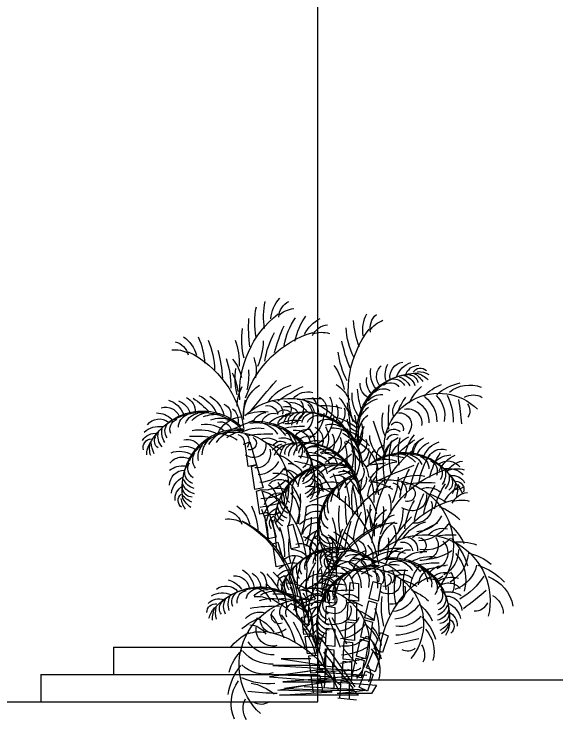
# Model space of a CAD drawing. Header units: metres. Extents: x -44 to 358, y -246 to 48.
# Drawn here: x 175.792 to 178.782, y 5.193 to 9.086 of the extents above; entities that cross this region are included whole.
import ezdxf

# ---------------------------------------------------------------- set-up
doc = ezdxf.new("R2010")
doc.units = ezdxf.units.M
doc.header["$LTSCALE"] = 0.3
doc.header["$PDMODE"] = 3
for name, color, linetype, lineweight in [('A-DETL-THIN', 7, 'Continuous', 0), ('EL1', 150, 'Continuous', 13), ('EL2', 135, 'Continuous', 9)]:
    doc.layers.add(name, color=color, linetype=linetype, lineweight=lineweight)
doc.layers.add('DIMENSIONES', color=7, linetype='Continuous')
doc.layers.add('matas', color=74, linetype='Continuous', lineweight=0, transparency=0.6)
doc.layers.add('PUERTA', color=2, linetype='Continuous', plot=False)
doc.styles.add('ESC100-2mm', font='arial.ttf', dxfattribs={"height": 0.15})
doc.dimstyles.new('DIMS100', dxfattribs={"dimtxt": 0.15, "dimasz": 0.2, "dimexe": 0.1, "dimexo": 0.1, "dimgap": 0.05, "dimtad": 2, "dimzin": 4, "dimdsep": 46, "dimtxsty": 'ESC100-2mm', "dimblk": 'DOTSMALL', "dimcen": 0.1, "dimdle": 0.1, "dimclrd": 256, "dimclre": 256, "dimclrt": 1, "dimadec": 0, "dimazin": 0, "dimtfac": 1, "dimtix": 1, "dimtmove": 2, "dimatfit": 3, "dimfxl": 1, "dimtolj": 1, "dimtzin": 0, "dimlwd": -1, "dimarcsym": 0})

# ---------------------------------------------------------------- blocks, each defined once
blk = doc.blocks.new('_DotSmall')
at = {"layer": 'PUERTA', "color": 0, "linetype": 'Continuous', "const_width": 0.5}
blk.add_lwpolyline([(-0.0625, 0, 1), (0.0625, 0, 1)], format="xyb", close=True, dxfattribs=at)
blk = doc.blocks.new('*D1065')
at = {"layer": 'DEFPOINTS', "color": 0, "transparency": 16777216}
for p in [(188.6487, 15.0119), (171.9118, 5.5939), (172.5727, 5.5939)]:
    blk.add_point(p, dxfattribs=at)
at = {"layer": 'DIMENSIONES', "transparency": 16777216}
blk.add_line((171.9118, 15.1119), (171.9118, 5.4939), dxfattribs=at)
at = {"layer": 'DIMENSIONES', "lineweight": -2, "transparency": 16777216}
for p, q in [((172.0118, 15.0119), (171.9118, 15.0119)), ((172.0118, 5.5939), (171.9118, 5.5939))]:
    blk.add_line(p, q, dxfattribs=at)
at = {"layer": 'DIMENSIONES', "transparency": 16777216, "xscale": 0.2, "yscale": 0.2, "zscale": 0.2}
for p, rotation in [((171.9118, 15.0119), 90), ((171.9118, 5.5939), 270)]:
    blk.add_blockref('_DotSmall', p, dxfattribs=dict(at, rotation=rotation))
at = {"layer": 'DIMENSIONES', "color": 5, "transparency": 16777216, "insert": (171.7852, 10.3029), "char_height": 0.15, "attachment_point": 5, "rotation": 90, "style": 'ESC100-2mm'}
blk.add_mtext('\\A1;9.42', dxfattribs=at)
blk = doc.blocks.new('*D1066')
at = {"layer": 'DEFPOINTS', "color": 0, "transparency": 16777216}
for p in [(186.7359, 12.7939), (172.2291, 5.5939), (172.5727, 5.5939)]:
    blk.add_point(p, dxfattribs=at)
at = {"layer": 'DIMENSIONES', "transparency": 16777216}
blk.add_line((172.2291, 12.8939), (172.2291, 5.4939), dxfattribs=at)
at = {"layer": 'DIMENSIONES', "lineweight": -2, "transparency": 16777216}
for p, q in [((172.3291, 12.7939), (172.2291, 12.7939)), ((172.3291, 5.5939), (172.2291, 5.5939))]:
    blk.add_line(p, q, dxfattribs=at)
at = {"layer": 'DIMENSIONES', "transparency": 16777216, "xscale": 0.2, "yscale": 0.2, "zscale": 0.2}
for p, rotation in [((172.2291, 12.7939), 90), ((172.2291, 5.5939), 270)]:
    blk.add_blockref('_DotSmall', p, dxfattribs=dict(at, rotation=rotation))
at = {"layer": 'DIMENSIONES', "color": 5, "transparency": 16777216, "insert": (172.1025, 9.1939), "char_height": 0.15, "attachment_point": 5, "rotation": 90, "style": 'ESC100-2mm'}
blk.add_mtext('\\A1;7.20', dxfattribs=at)
blk = doc.blocks.new('*D1068')
at = {"layer": 'DEFPOINTS', "color": 0, "transparency": 16777216}
for p in [(180.8897, 9.5939), (173.1018, 5.5939), (173.3152, 5.5939)]:
    blk.add_point(p, dxfattribs=at)
at = {"layer": 'DIMENSIONES', "transparency": 16777216}
blk.add_line((173.1018, 9.6939), (173.1018, 5.4939), dxfattribs=at)
at = {"layer": 'DIMENSIONES', "lineweight": -2, "transparency": 16777216}
for p, q in [((173.2018, 9.5939), (173.1018, 9.5939)), ((173.2018, 5.5939), (173.1018, 5.5939))]:
    blk.add_line(p, q, dxfattribs=at)
at = {"layer": 'DIMENSIONES', "transparency": 16777216, "xscale": 0.2, "yscale": 0.2, "zscale": 0.2}
for p, rotation in [((173.1018, 9.5939), 90), ((173.1018, 5.5939), 270)]:
    blk.add_blockref('_DotSmall', p, dxfattribs=dict(at, rotation=rotation))
at = {"layer": 'DIMENSIONES', "color": 5, "transparency": 16777216, "insert": (172.9753, 7.5939), "char_height": 0.15, "attachment_point": 5, "rotation": 90, "style": 'ESC100-2mm'}
blk.add_mtext('\\A1;4.00', dxfattribs=at)
blk = doc.blocks.new('*D1069')
at = {"layer": 'DEFPOINTS', "color": 0, "transparency": 16777216}
for p in [(181.3777, 12.0969), (172.7593, 5.5939), (173.3152, 5.5939)]:
    blk.add_point(p, dxfattribs=at)
at = {"layer": 'DIMENSIONES', "transparency": 16777216}
blk.add_line((172.7593, 12.1969), (172.7593, 5.4939), dxfattribs=at)
at = {"layer": 'DIMENSIONES', "lineweight": -2, "transparency": 16777216}
for p, q in [((172.8593, 12.0969), (172.7593, 12.0969)), ((172.8593, 5.5939), (172.7593, 5.5939))]:
    blk.add_line(p, q, dxfattribs=at)
at = {"layer": 'DIMENSIONES', "transparency": 16777216, "xscale": 0.2, "yscale": 0.2, "zscale": 0.2}
for p, rotation in [((172.7593, 12.0969), 90), ((172.7593, 5.5939), 270)]:
    blk.add_blockref('_DotSmall', p, dxfattribs=dict(at, rotation=rotation))
at = {"layer": 'DIMENSIONES', "color": 5, "transparency": 16777216, "insert": (172.6328, 8.8454), "char_height": 0.15, "attachment_point": 5, "rotation": 90, "style": 'ESC100-2mm'}
blk.add_mtext('\\A1;6.50', dxfattribs=at)
blk = doc.blocks.new('A$C65AF79D4')
at = {"layer": 'matas'}
for p, q in [((1525.8, 1611.7), (1487.7, 1478.3)), ((1554.4, 1602.1), (1525.8, 1611.7)), ((1535.4, 1468.7), (1554.4, 1602.1)), ((1487.7, 1478.3), (1449.5, 1344.9)), ((1487.7, 1478.3), (1535.4, 1468.7)), ((1516.3, 1468.7), (1487.7, 1478.3)), ((1497.2, 1335.3), (1516.3, 1468.7)), ((1459.1, 1335.3), (1420.9, 1201.9)), ((1449.5, 1344.9), (1497.2, 1335.3)), ((1487.7, 1325.8), (1459.1, 1335.3)), ((1468.6, 1192.4), (1487.7, 1325.8)), ((1411.4, 1192.4), (1373.2, 1059)), ((1440, 1182.9), (1411.4, 1192.4)), ((1420.9, 1201.9), (1468.6, 1192.4)), ((1420.9, 1049.4), (1440, 1182.9)), ((1277.9, 1135.2), (1239.7, 1001.8)), ((1306.5, 1125.7), (1277.9, 1135.2)), ((1287.4, 992.3), (1306.5, 1125.7)), ((1363.7, 1030.4), (1325.6, 897)), ((1392.3, 1020.9), (1363.7, 1030.4)), ((1373.2, 1059), (1420.9, 1049.4)), ((1239.7, 1001.8), (1287.4, 992.3)), ((1373.2, 887.5), (1392.3, 1020.9)), ((1325.6, 897), (1373.2, 887.5)), ((811.5, 802.2), (765.2, 788.4)), ((765.2, 788.4), (782, 688)), ((834.2, 702.8), (811.5, 802.2)), ((943.5, 796), (895.6, 790)), ((895.6, 790), (895.6, 688.2)), ((949.5, 694.2), (943.5, 796)), ((1081.4, 784), (1033.4, 778)), ((1033.4, 778), (1033.4, 676.2)), ((1087.3, 682.2), (1081.4, 784)), ((782, 688), (834.2, 702.8)), ((836.1, 691), (789.8, 677.2)), ((789.8, 677.2), (806.6, 576.8)), ((858.8, 591.6), (836.1, 691)), ((895.6, 688.2), (949.5, 694.2)), ((955.5, 682.2), (907.6, 676.2)), ((907.6, 676.2), (907.6, 574.5)), ((961.5, 580.4), (955.5, 682.2)), ((1033.4, 676.2), (1087.3, 682.2)), ((1081.4, 658.3), (1033.4, 652.3)), ((1087.3, 556.5), (1081.4, 658.3)), ((1033.4, 652.3), (1033.4, 550.5)), ((806.6, 576.8), (858.8, 591.6)), ((860.7, 579.7), (814.4, 566)), ((883.4, 480.3), (860.7, 579.7)), ((907.6, 574.5), (961.5, 580.4)), ((963.2, 439.6), (1049, 592)), ((1001.3, 420.5), (1068.1, 592)), ((1177.2, 598.3), (1159, 498.2)), ((1225.4, 595.6), (1177.2, 598.3)), ((1213.1, 494.4), (1225.4, 595.6)), ((814.4, 566), (831.1, 465.6)), ((967.5, 568.5), (919.6, 562.5)), ((919.6, 562.5), (919.6, 460.7)), ((973.5, 466.7), (967.5, 568.5)), ((1033.4, 550.5), (1087.3, 556.5)), ((1081.4, 532.6), (1033.4, 526.6)), ((1087.3, 430.8), (1081.4, 532.6)), ((768.2, 507.2), (724.6, 486.4)), ((806, 412.5), (768.2, 507.2)), ((1033.4, 526.6), (1033.4, 424.8)), ((1159, 498.2), (1213.1, 494.4)), ((724.6, 486.4), (756.8, 389.8)), ((831.1, 465.6), (883.4, 480.3)), ((885.3, 468.5), (839, 454.7)), ((839, 454.7), (855.7, 354.4)), ((907.9, 369.1), (885.3, 468.5)), ((915.5, 191.8), (1115.8, 477.7)), ((919.6, 460.7), (973.5, 466.7)), ((979.5, 454.7), (931.6, 448.7)), ((985.5, 352.9), (979.5, 454.7)), ((1156.9, 486.4), (1138.7, 386.3)), ((1205.1, 483.7), (1156.9, 486.4)), ((1192.8, 382.5), (1205.1, 483.7)), ((756.8, 389.8), (806, 412.5)), ((906, 325.2), (982.2, 411)), ((931.6, 448.7), (931.6, 347)), ((1033.4, 424.8), (1087.3, 430.8)), ((1087.3, 412.8), (1039.4, 406.8)), ((1093.3, 311), (1087.3, 412.8)), ((811.7, 395.5), (768.1, 374.7)), ((768.1, 374.7), (800.3, 278.1)), ((849.5, 300.8), (811.7, 395.5)), ((855.7, 354.4), (907.9, 369.1)), ((925, 182.3), (1096.7, 391.9)), ((1039.4, 406.8), (1039.4, 305.1)), ((1136.5, 374.5), (1118.3, 274.3)), ((1184.8, 371.8), (1136.5, 374.5)), ((1138.7, 386.3), (1192.8, 382.5)), ((1172.5, 270.6), (1184.8, 371.8)), ((909.9, 357.3), (863.6, 343.5)), ((863.6, 343.5), (880.3, 243.1)), ((932.5, 257.9), (909.9, 357.3)), ((931.6, 347), (985.5, 352.9)), ((985.5, 341), (937.6, 335)), ((937.6, 335), (937.6, 233.2)), ((991.5, 239.2), (985.5, 341)), ((1344.6, 353.8), (1087.1, 315.7)), ((1173, 353.8), (1344.6, 353.8)), ((800.3, 278.1), (849.5, 300.8)), ((1058.5, 296.6), (906, 287.1)), ((906, 287.1), (1144.4, 277.6)), ((1001.3, 201.4), (1134.8, 306.2)), ((1039.4, 305.1), (1093.3, 311)), ((1087.3, 287.1), (1039.4, 281.1)), ((1392.3, 315.7), (1058.5, 296.6)), ((1087.1, 315.7), (1392.3, 315.7)), ((1363.7, 258.5), (1087.1, 296.6)), ((1087.1, 296.6), (1411.4, 249)), ((1093.3, 185.3), (1087.3, 287.1)), ((1411.4, 249), (791.5, 201.4)), ((855.2, 283.8), (811.6, 262.9)), ((811.6, 262.9), (843.8, 166.4)), ((1144.4, 277.6), (848.7, 258.5)), ((848.7, 258.5), (1335.1, 220.4)), ((893.1, 189.1), (855.2, 283.8)), ((880.3, 243.1), (932.5, 257.9)), ((1039.4, 281.1), (1039.4, 179.3)), ((1058.5, 249), (1363.7, 258.5)), ((1144.4, 210.9), (1058.5, 249)), ((1122.1, 261.5), (1103.9, 161.4)), ((1118.3, 274.3), (1172.5, 270.6)), ((1170.3, 258.8), (1122.1, 261.5)), ((1158, 157.6), (1170.3, 258.8)), ((937.6, 233.2), (991.5, 239.2)), ((997.5, 227.2), (949.5, 221.2)), ((949.5, 221.2), (949.5, 119.5)), ((1003.5, 125.5), (997.5, 227.2)), ((1335.1, 220.4), (1058.5, 220.4)), ((1058.5, 220.4), (1325.6, 182.3)), ((1363.7, 172.8), (1144.4, 210.9)), ((791.5, 201.4), (820.1, 153.7)), ((843.8, 166.4), (893.1, 189.1)), ((858.3, 172.8), (1211.1, 191.8)), ((1020.4, 153.7), (858.3, 172.8)), ((925, 172.8), (896.4, 144.2)), ((1058.5, 172.8), (925, 172.8)), ((1039.4, 179.3), (1093.3, 185.3)), ((1049, 163.2), (1363.7, 172.8)), ((1325.6, 182.3), (1058.5, 172.8)), ((820.1, 153.7), (1020.4, 153.7)), ((896.4, 144.2), (1354.2, 144.2)), ((907.6, 113.5), (1015.4, 125.5)), ((1354.2, 144.2), (1049, 163.2))]:
    blk.add_line(p, q, dxfattribs=at)
for centre, radius, start, end in [((1249.9, 2329.7), 108.7, 2.8748, 62.3698), ((1200.9, 2306.3), 204.9, 5.2091, 42.0881), ((1007.4, 2334.3), 439, 351.3348, 11.9587), ((1257.3, 2230.3), 153.9, 47.8771, 84.7202), ((1079.2, 2305.5), 419, 348.035, 12.2414), ((719.8, 2269.2), 108.7, 348.52, 48.015), ((666.5, 2258.7), 204.9, 350.8543, 27.7332), ((837.4, 2096.4), 439, 13.1208, 33.7447), ((996.1, 1891.3), 590, 356.5728, 51.6083), ((702.3, 2171.1), 153.9, 33.5222, 70.3653), ((486, 2333.7), 439, 336.9799, 357.6038), ((1027.5, 2142.2), 204.9, 26.9951, 63.8741), ((914.7, 2096.3), 419, 9.821, 34.0275), ((660.7, 2280.2), 872.8, 352.2078, 3.0234), ((365.2, 1907.4), 590, 342.218, 37.2534), ((548.3, 2288.1), 419, 333.6802, 357.8866), ((1064.3, 2182.1), 108.7, 24.6609, 84.1559), ((535.6, 1917.5), 872.8, 13.9938, 24.8094), ((1107.2, 2206), 465.8, 346.3107, 7.8284), ((1108, 2092.6), 153.9, 69.6631, 106.5062), ((991.3, 1680.8), 590, 18.3589, 73.3943), ((977.7, 2014.3), 465.8, 8.0967, 29.6144), ((2226.7, 2041.5), 439, 156.0737, 176.6976), ((2031.6, 2054.3), 204.9, 125.9443, 162.8233), ((136.7, 2367.3), 872.8, 337.8529, 348.6685), ((1837.4, 2208.6), 389.2, 181.6466, 204.2836), ((1977.6, 2067.3), 389.2, 159.8606, 182.4975), ((2150.6, 2028.2), 419, 155.791, 179.9974), ((1988.5, 2087.3), 108.7, 105.6626, 165.1576), ((550.8, 2184.7), 465.8, 331.9559, 353.4735), ((2145.9, 1605.8), 590, 116.4241, 171.4596), ((2554.7, 1916.7), 872.8, 165.009, 175.8246), ((1960.7, 1991.6), 153.9, 83.3122, 120.1553), ((1713.5, 2023.9), 223.8, 160.0727, 190.6057), ((1794, 1941.8), 223.8, 138.2867, 168.8197), ((2102.5, 1936.7), 465.8, 160.204, 181.7217), ((544.5, 1971.8), 83.8, 19.9483, 88.5078), ((551.4, 1948), 129.5, 19.6547, 71.1704), ((625.5, 1986.9), 88.6, 352.1592, 80.7272), ((599.8, 1998.9), 140.9, 346.9363, 26.2642), ((705.2, 1990.6), 85.9, 315.9215, 45.9663), ((1359.7, 1834.6), 389.2, 145.5057, 168.1427), ((553.1, 1881.2), 138, 89.7249, 118.1651), ((597.8, 1869.2), 146.4, 105.6262, 135.8772), ((536.9, 1990.5), 48.4, 30.1694, 135.3023), ((646.5, 1883.5), 145.5, 120.3021, 147.7859), ((557.7, 1669.7), 339.3, 348.1446, 91.2295), ((688.2, 2009.3), 138.7, 319.1654, 11.4922), ((1881.8, 1998.6), 348.7, 175.149, 194.0882), ((1940.9, 1855.8), 348.7, 153.363, 172.3022), ((1222.3, 1981.5), 389.2, 345.5349, 8.1718), ((604.7, 1946.9), 53.4, 94.4806, 170.6852), ((652.6, 1911.3), 87.8, 102.5499, 161.8413), ((574.4, 1673.3), 330.6, 346.1854, 87.2635), ((692.3, 1886.9), 106, 107.2773, 152.0506), ((689.3, 1909.6), 66.3, 79.1062, 154.7686), ((740.7, 1965.9), 109.2, 314.5319, 9.3876), ((-2378.9, -1334.7), 4997.2, 38.7401, 41.3644), ((252.5, 1753.1), 187.6, 51.5901, 111.0854), ((246.5, 1661.6), 297.4, 48.7758, 78.4566), ((332.5, 1708.5), 248.6, 42.1907, 70.7976), ((354.1, 1726), 270.9, 24.352, 49.3909), ((710.2, 1892.1), 62.7, 49.5215, 141.3624), ((798.8, 1946.7), 88.6, 295.3285, 3.5144), ((1150.7, 1758.5), 223.8, 123.9318, 154.4648), ((884.3, 1178.5), 824.4, 54.3706, 66.1781), ((1226.4, 1717.4), 230.5, 32.6053, 74.6687), ((1368.3, 1775.6), 192.9, 356.7038, 58.2816), ((1375.8, 1820.7), 223.8, 359.2127, 29.7457), ((230.5, 1784.5), 99.3, 59.2063, 121.1572), ((429.8, 1574.6), 318.7, 348.8402, 134.6096), ((670.2, 1737.6), 322.5, 153.1864, 182.1263), ((751.7, 1842.8), 76.8, 48.6926, 118.7456), ((765, 1790.1), 95.7, 39.2968, 95.4819), ((372.8, 1960.3), 531.2, 342.0282, 355.3213), ((717.9, 1883.1), 215.6, 323.3826, 3.3335), ((1190.8, 1795.2), 106.6, 39.2112, 106.1063), ((2104.4, 1562.8), 1812, 170.6603, 175.1334), ((554.4, 1765.3), 158.4, 133.4271, 192.9223), ((621.4, 1730.7), 179.3, 127.7231, 180.8711), ((624.4, 1725.7), 137.2, 119.954, 181.9048), ((274.2, 1626.4), 425, 20.8683, 35.1075), ((607.7, 1785.7), 88.9, 340.3764, 47.2716), ((752.1, 1718.6), 145.8, 32.7526, 76.7092), ((1297, 1481.4), 382.4, 47.675, 193.4443), ((1271.7, 1638.8), 348.7, 139.0081, 157.9474), ((1186.6, 1808.8), 138.7, 152.6004, 204.9272), ((1165.2, 1795.6), 85.9, 118.1264, 208.1711), ((1147.1, 1353.8), 510, 79.703, 93.9422), ((1268.8, 1774.6), 140.9, 137.8284, 177.1563), ((1240.8, 1770.1), 88.6, 83.3655, 171.9334), ((1301.4, 1712.5), 129.5, 92.9222, 144.4379), ((1297.8, 1800.7), 82, 144.2541, 252.6427), ((1332.2, 1802.6), 46.1, 93.356, 257.8398), ((1403.1, 1782), 67.4, 98.9374, 188.9654), ((1214.3, 1767), 348.7, 355.7302, 14.6694), ((1844.5, 1725.7), 173.2, 119.5823, 166.2721), ((1915.3, 1686.4), 215.6, 115.5398, 155.4907), ((2149.6, 1421.5), 531.2, 123.552, 136.8451), ((1932, 1788), 88.6, 115.3589, 183.5448), ((1976.8, 1746.3), 109.2, 109.4857, 164.3414), ((2040.2, 1721.3), 138.7, 107.3811, 159.7079), ((316.2, 1792.3), 65.8, 143.3298, 214.0989), ((610.3, 1721.7), 81.4, 75.8728, 191.0057), ((35.9, 1738.2), 687, 355.5359, 7.3434), ((644.5, 1603), 285.9, 28.0585, 47.3288), ((786.5, 1840), 173.2, 312.6012, 359.291), ((1063.1, 1779), 88.6, 160.5782, 228.7641), ((1094.5, 1497.7), 325.1, 83.1868, 108.2256), ((1124.3, 1781.5), 109.2, 154.705, 209.5607), ((1258, 1758.1), 97.7, 134.7075, 249.8404), ((1314.6, 1733.4), 83.8, 75.5848, 144.1444), ((1422, 1764), 57.9, 77.3653, 172.5769), ((1684.3, 1734.1), 90.1, 129.7822, 193.326), ((1704.2, 1767.8), 68.4, 113.7259, 203.7349), ((2015.7, 1727.2), 85.9, 72.907, 162.9518), ((657.8, 1711.7), 68.3, 85.4194, 193.8079), ((567.6, 1726.6), 192.1, 333.7706, 15.8339), ((739.5, 1644.1), 159.8, 9.0852, 50.0839), ((1204, 1454.5), 330.6, 76.8291, 177.9073), ((1220.6, 1436.7), 348.3, 73.5747, 175.0661), ((1123.5, 1695.6), 215.6, 160.7592, 200.7101), ((1476.5, 1675.3), 531.2, 168.7713, 182.0644), ((1262.7, 1775), 164.7, 178.7887, 240.7396), ((1133.4, 1702.2), 62.7, 22.7302, 114.5711), ((1158.3, 1713.3), 66.3, 9.324, 84.9864), ((1149.2, 1692.3), 106, 12.0421, 56.8154), ((1194.1, 1704.8), 87.8, 2.2514, 61.5427), ((1249.9, 1726), 53.4, 353.4074, 69.612), ((1297.4, 1594.6), 173.2, 48.2361, 94.9259), ((1327, 1749.3), 48.4, 28.7904, 133.9232), ((1192.3, 1676.5), 145.5, 16.3067, 43.7906), ((1235.2, 1649.3), 146.4, 28.2155, 58.4665), ((1389.2, 1708.7), 68.4, 10.7733, 100.7824), ((1452.2, 1494.3), 292.9, 71.1455, 96.184), ((1424.7, 1692.2), 90.1, 21.1823, 84.7261), ((1800.9, 1459.5), 330.6, 31.6098, 132.6879), ((1805.8, 1443.1), 339.3, 27.6438, 130.7287), ((1705.5, 1486.9), 285.9, 71.5445, 90.8148), ((1754.8, 1637), 145.8, 42.1641, 86.1207), ((1811.1, 1682.8), 95.7, 23.3914, 79.5765), ((1863.7, 1696.5), 76.8, 0.1277, 70.1807), ((2073.7, 1638.9), 140.9, 92.6091, 131.937), ((674, 1688), 38.4, 34.5212, 199.0051), ((-3163.5, 2981.3), 4164.3, 339.9054, 342.5296), ((1045.7, 1673), 173.2, 164.8016, 211.4914), ((891.1, 1737.4), 68.4, 275.1384, 5.1474), ((1099, 1464.7), 298.3, 101.0254, 129.6323), ((1255.7, 1775), 215.1, 186.5578, 239.7058), ((1079.9, 1666.1), 76.8, 45.3471, 115.4), ((1489.4, 1383.5), 339.3, 83.7795, 186.8644), ((1484.2, 1399.9), 330.6, 81.8203, 182.8985), ((1261.3, 1522), 215.6, 59.0175, 98.9684), ((1319.5, 1869.9), 154.5, 252.6427, 271.1094), ((1497, 1567), 159.8, 104.7201, 145.7188), ((-81.1, -2113.8), 4164.3, 65.1381, 67.7623), ((1563.7, 1596.2), 160.8, 23.1018, 84.6795), ((1662.9, 1649.4), 90.1, 92.1218, 155.6656), ((1698, 1660.1), 68.4, 76.0655, 166.0746), ((1695.6, 1589.9), 159.8, 68.7894, 109.7881), ((1927, 1684.1), 62.7, 337.5109, 69.3518), ((2050.9, 1655.6), 88.6, 38.1462, 126.7141), ((716.5, 1726.1), 128.8, 193.8079, 212.2747), ((689.9, 1628.6), 56.2, 40.1027, 130.1306), ((1093.8, 1347.2), 356.9, 107.6105, 137.2914), ((615.3, 1585.3), 274.2, 4.7294, 25.4537), ((871.2, 1703.8), 90.1, 285.5473, 349.0911), ((1045.5, 1546.9), 145.8, 87.3834, 131.34), ((1178.6, 1727.8), 190.1, 192.2619, 251.757), ((1052.7, 1619.1), 95.7, 68.6107, 124.7958), ((1209.1, 1632.2), 138.7, 150.4675, 202.7943), ((1187.2, 1619.7), 85.9, 115.9935, 206.0382), ((1289.9, 1594.9), 140.9, 135.6956, 175.0235), ((1261.9, 1591.5), 88.6, 81.2326, 169.8005), ((1190.1, 1596.3), 88.6, 30.9634, 99.1493), ((1218.3, 1171.1), 531.2, 77.6632, 90.9562), ((1421.6, 1572.2), 145.8, 128.3876, 172.3442), ((1547.2, 1476.5), 285.9, 123.6935, 142.9638), ((1479.4, 1500.1), 192.1, 59.0032, 101.0666), ((1586.2, 1356.9), 330.6, 353.9494, 95.0276), ((1580.1, 1340.9), 339.3, 349.9834, 93.0684), ((1505.5, 1410.7), 274.2, 55.7592, 76.4836), ((1783.4, 1541), 173.2, 81.922, 128.6118), ((1815.5, 1466.6), 215.6, 77.8795, 117.8304), ((1952.4, 1674.2), 66.3, 324.1047, 39.7671), ((1931, 1665.8), 106, 326.8228, 11.596), ((2052.6, 1572), 129.5, 47.7029, 99.2186), ((418.9, 1515.4), 204.9, 5.2091, 42.0881), ((513.2, 1444.8), 215.6, 25.331, 65.2819), ((685.2, 1607.3), 48.3, 18.5305, 113.7422), ((583.5, 1485.2), 173.2, 14.5496, 61.2394), ((670.3, 1650.6), 160.8, 297.8691, 359.4469), ((1117.3, 1406.2), 285.9, 116.7638, 136.0341), ((1084.6, 1606.9), 88.6, 158.4453, 226.6312), ((1145.8, 1607.1), 109.2, 152.5721, 207.4279), ((1176.7, 1536.6), 109.2, 50.1668, 105.0225), ((1320.3, 1531.6), 129.5, 90.7893, 142.305), ((1349.2, 1578.1), 95.7, 134.9317, 191.1169), ((1619.4, 1350.1), 318.7, 74.0729, 219.8422), ((1423.6, 971.2), 687, 80.7686, 92.576), ((1587.2, 1613.8), 56.2, 125.3353, 215.3633), ((1608, 1607.4), 48.3, 103.7632, 198.9748), ((1730.5, 1417.3), 244.1, 97.5434, 122.582), ((1582.6, 1524.4), 159.8, 31.129, 72.1277), ((1527.5, 1436.9), 285.9, 33.8841, 53.1544), ((1839.1, 1113.8), 531.2, 85.8916, 99.1847), ((1971.6, 1642.8), 87.8, 317.0321, 16.3234), ((2025.9, 1618.1), 53.4, 308.1881, 24.3927), ((2076.7, 1577.4), 83.8, 30.3655, 98.925), ((387.9, 1478), 138.7, 21.1139, 73.4406), ((450.8, 1503.9), 109.2, 16.4803, 71.336), ((467.9, 1538.8), 108.7, 2.8748, 62.3698), ((495.1, 1546.2), 88.6, 357.2769, 65.4628), ((282.7, 1176.7), 531.2, 43.9766, 57.2697), ((225.4, 1543.4), 439, 351.3348, 11.9587), ((505.9, 1469.5), 244.1, 12.3107, 37.3493), ((297.2, 1514.6), 419, 348.035, 12.2414), ((1003.6, 1410.3), 225.1, 110.4249, 169.9201), ((917, 1603), 68.4, 158.9452, 248.9543), ((1213.3, 1277.5), 330.6, 74.6962, 175.7744), ((1228.1, 1268.9), 339.3, 70.7302, 173.8152), ((1037.3, 1471.7), 159.8, 114.0087, 155.0074), ((1141.8, 1521.4), 215.6, 158.6263, 198.5772), ((1278.9, 1829.5), 387, 212.0211, 240.9611), ((1493.8, 1488), 531.2, 166.6384, 179.9315), ((1138.7, 1480.1), 138.7, 54.8004, 107.1271), ((1177.2, 1537.8), 66.3, 7.1912, 82.8535), ((1298.1, 1559.6), 76.8, 144.3276, 214.3805), ((1167.4, 1517.1), 106, 9.9092, 54.6825), ((1212.7, 1527.9), 87.8, 0.1185, 59.4098), ((1334.2, 1552), 83.8, 73.4519, 142.0115), ((1269.3, 1547), 53.4, 351.2746, 67.4792), ((1347.2, 1567.5), 48.4, 26.6575, 131.7904), ((1209.8, 1499.7), 145.5, 14.1738, 41.6577), ((1298, 1468.5), 138, 43.7946, 72.2348), ((1554.9, 1199.4), 425, 106.1009, 120.3401), ((1423.9, 1545), 88.9, 65.6091, 132.5042), ((1501.8, 1588.8), 68.3, 170.652, 279.0406), ((1526.7, 1602.9), 38.4, 119.7539, 284.2378), ((1658.2, 1525.5), 145.8, 4.5037, 48.4603), ((1890.7, 1536.9), 88.6, 77.6985, 145.8844), ((1953, 1612.3), 145.5, 331.0874, 358.5713), ((2096.8, 1579.8), 48.4, 343.571, 88.7039), ((1961.2, 1574.5), 146.4, 342.9962, 13.2472), ((1986.3, 1535.3), 138, 0.7082, 29.1484), ((412.3, 1484.2), 85.9, 17.87, 107.9147), ((214.1, 1100.4), 590, 356.5728, 51.6083), ((723.2, 1529.2), 68.4, 337.0868, 67.0959), ((743.5, 1495.8), 90.1, 347.4958, 51.0395), ((926.9, 1565.2), 90.1, 175.0015, 238.5453), ((-1714.8, 3469.4), 3264.5, 322.6928, 324.2547), ((1097.2, 1493.5), 76.8, 43.2142, 113.2671), ((1155.5, 1498.8), 85.9, 51.5565, 141.6012), ((1151.9, 1527.6), 62.7, 20.5973, 112.4383), ((1251.7, 1470.9), 146.4, 26.0826, 56.3336), ((1487.8, 1542.2), 81.4, 161.1055, 276.2383), ((1730.7, 1527.4), 95.7, 345.731, 41.9161), ((1900.7, 1476.5), 109.2, 71.8253, 126.6811), ((1935.6, 1418), 138.7, 69.7207, 122.0475), ((632.2, 1195.2), 348.3, 50.9749, 152.4663), ((245.5, 1351.3), 204.9, 26.9951, 63.8741), ((630.9, 1219.6), 330.6, 48.1338, 149.212), ((355.5, 1395.1), 140.9, 48.8847, 88.2126), ((55.4, 1305.5), 439, 13.1208, 33.7447), ((132.7, 1305.4), 419, 9.821, 34.0275), ((564.7, 1455.7), 76.8, 110.6411, 180.694), ((617.4, 1442.7), 95.7, 101.2452, 157.4304), ((674.4, 1397.7), 145.8, 94.7011, 138.6576), ((725.8, 1248.3), 285.9, 90.0069, 109.2773), ((-121.3, 1489.3), 872.8, 352.2078, 3.0234), ((1063.2, 1501.7), 173.2, 162.6688, 209.3586), ((2349, 3193.5), 2174.4, 229.4951, 233.9681), ((1058.4, 1375.6), 145.8, 85.2505, 129.2071), ((1056.8, 1454.9), 90.1, 104.5595, 168.1032), ((1089.1, 1476.9), 68.4, 88.5031, 178.5122), ((1075.4, 1454.8), 95.7, 66.4778, 122.6629), ((1198.1, 1379.1), 173.2, 94.3596, 141.0494), ((1157.7, 1393.2), 140.9, 82.5712, 121.8991), ((1245.4, 1313.3), 215.6, 90.3171, 130.268), ((1253.1, 1513.5), 62.7, 145.1564, 236.9974), ((1462.3, 1287.3), 270.9, 109.5847, 134.6235), ((1492.3, 1648.5), 128.8, 279.0406, 297.5073), ((1780.8, 1506.2), 76.8, 322.4674, 32.5203), ((1919.8, 1437.7), 85.9, 35.2467, 125.2914), ((282.3, 1391.2), 108.7, 24.6609, 84.1559), ((378.1, 1412.1), 88.6, 54.1077, 142.6756), ((476.3, 1432.1), 66.3, 141.0546, 216.717), ((501.6, 1442.3), 62.7, 111.4699, 203.3109), ((-246.4, 1126.6), 872.8, 13.9938, 24.8094), ((-1261.3, -3172.1), 4997.2, 65.8433, 68.4675), ((657.4, 1303.8), 192.9, 23.807, 85.3848), ((734.2, 1351.5), 159.8, 71.0336, 112.0323), ((1206.5, 4719.2), 3264.5, 261.7864, 263.3482), ((325.2, 1415.1), 465.8, 346.3107, 7.8284), ((957.7, 1407.1), 119.1, 118.0411, 179.9919), ((1124.9, 1232.3), 285.9, 114.6309, 133.9012), ((1045.2, 1156.8), 330.6, 6.387, 107.4652), ((1042.7, 1139.8), 339.3, 2.4211, 105.506), ((1005.6, 1319.6), 159.8, 43.5667, 84.5654), ((1167.1, 1419.9), 88.6, 87.7942, 176.3621), ((970.6, 1222.2), 285.9, 46.3217, 65.5921), ((1344.5, 973.9), 531.2, 98.3293, 111.6224), ((1237.7, 1491), 66.3, 174.7411, 250.4035), ((1303.8, 1398.1), 88.6, 90.1362, 158.3221), ((1485, 1556.6), 137.2, 205.1866, 267.1375), ((1823.2, 1457.7), 62.7, 299.8505, 31.6915), ((1911.9, 1332.3), 140.9, 54.9488, 94.2767), ((326, 1301.7), 153.9, 69.6631, 106.5062), ((377.5, 1328.4), 129.5, 81.6031, 133.1188), ((209.3, 889.9), 590, 18.3589, 73.3943), ((497.8, 1424), 106, 169.2257, 213.999), ((195.7, 1223.4), 465.8, 8.0967, 29.6144), ((932, 1436.5), 68.4, 156.8123, 246.8214), ((1047.3, 1300.8), 159.8, 111.8758, 152.8745), ((980.4, 1351.1), 90.1, 68.822, 132.3658), ((1002.9, 1500), 78.9, 202.1645, 272.9337), ((954.8, 1192), 274.2, 68.1969, 88.9212), ((1213, 1349.9), 129.5, 115.2896, 166.8053), ((1079.2, 1337), 145.8, 16.9414, 60.8979), ((1260, 1496.2), 106, 202.9122, 247.6855), ((1149.6, 1354.4), 95.7, 358.1686, 54.3538), ((1326.6, 1341.3), 109.2, 84.263, 139.1187), ((1477.9, 1264.3), 248.6, 127.4233, 156.0302), ((1479.8, 1554), 179.3, 212.9558, 266.1037), ((1837.3, 1434.3), 66.3, 286.4444, 2.1067), ((1903.9, 1359.4), 88.6, 0.4858, 89.0537), ((353.3, 1333.5), 83.8, 81.8967, 150.4562), ((727.9, 1009.4), 382.4, 74.7781, 220.5475), ((403.6, 1374.9), 53.4, 156.429, 232.6336), ((457.6, 1400.4), 87.8, 164.4983, 223.7897), ((557.6, 1187.3), 230.5, 59.7085, 101.7719), ((1055.4, 1417.6), 389.2, 181.6466, 204.2836), ((687.3, 1300.5), 108.7, 2.8748, 62.3698), ((638.3, 1277.2), 204.9, 5.2091, 42.0881), ((1195.6, 1276.4), 389.2, 159.8606, 182.4975), ((940.5, 1398.4), 90.1, 172.8686, 236.4124), ((444.7, 1305.1), 439, 351.3348, 11.9587), ((1147.2, 1206.5), 274.2, 136.506, 157.2304), ((796.9, 1115.9), 330.6, 330.6496, 71.7278), ((785, 1103.6), 339.3, 326.6836, 69.7686), ((744.1, 1197.2), 274.2, 32.4594, 53.1838), ((1368.6, 1237.3), 419, 155.791, 179.9974), ((1019.5, 1350.1), 68.4, 52.7657, 142.7748), ((859.8, 1271.2), 159.8, 7.8292, 48.8279), ((1444.7, 1250.6), 439, 156.0737, 176.6976), ((1249.6, 1263.3), 204.9, 125.9443, 162.8233), ((1206.5, 1296.4), 108.7, 105.6626, 165.1576), ((1190.1, 1340.7), 83.8, 115.5832, 184.1427), ((1239.7, 1454.2), 87.8, 198.1848, 257.4762), ((1208.9, 1403.1), 53.4, 190.1155, 266.3201), ((1203.1, 1344.5), 76.8, 334.905, 44.9579), ((1373.3, 1291.7), 138.7, 82.1584, 134.4851), ((1353.6, 1307.5), 85.9, 47.6843, 137.729), ((1439.8, 1490.2), 158.4, 218.6598, 278.1549), ((1815.3, 1440.7), 106, 289.1624, 333.9357), ((1854.2, 1292.1), 129.5, 10.0425, 61.5582), ((344.9, 1451.4), 117.8, 238.9176, 269.6935), ((333.3, 1335.7), 48.4, 92.1178, 197.2507), ((201, 1390.2), 117.8, 316.3475, 347.1235), ((216.9, 1170.3), 204.9, 26.9951, 63.8741), ((469, 1332.3), 146.4, 167.5746, 197.8256), ((479.2, 1382.1), 145.5, 182.2505, 209.7343), ((26.8, 1124.4), 439, 13.1208, 33.7447), ((498.6, 551.8), 824.4, 81.4738, 93.2813), ((104.1, 1124.3), 419, 9.821, 34.0275), ((612.9, 1311.4), 46.1, 120.4591, 284.943), ((685.4, 1325.4), 67.4, 126.0406, 216.0685), ((710.5, 1318), 57.9, 104.4684, 199.6801), ((860.2, 1091.6), 292.9, 98.2486, 123.2872), ((694.6, 1201.2), 153.9, 47.8771, 84.7202), ((1772.7, 1125.8), 872.8, 165.009, 175.8246), ((516.5, 1276.3), 419, 348.035, 12.2414), ((1050.8, 1207), 173.2, 58.6222, 105.312), ((774.6, 1212.6), 285.9, 10.5843, 29.8546), ((1178.7, 1200.7), 153.9, 83.3122, 120.1553), ((1172.2, 1331.4), 48.4, 125.8043, 230.9372), ((1287, 1403.9), 146.4, 201.2611, 231.5121), ((1272.2, 1439.6), 145.5, 215.937, 243.4208), ((1517.5, 1174.7), 297.4, 134.0084, 163.6893), ((1531.2, 1257.7), 204.9, 145.0462, 181.9252), ((1479.7, 1274.8), 108.7, 124.7645, 184.2595), ((1833.3, 1397.7), 87.8, 279.3717, 338.663), ((1876.6, 1281.7), 83.8, 352.7051, 61.2647), ((253.7, 1210.2), 108.7, 24.6609, 84.1559), ((652.7, 827.6), 510, 106.8062, 121.0454), ((490.4, 1240.4), 106.6, 66.3143, 133.2095), ((-275, 945.5), 872.8, 13.9938, 24.8094), ((931.5, 1233), 223.8, 160.0727, 190.6057), ((1363.9, 814.9), 590, 116.4241, 171.4596), ((433.5, 862.1), 590, 356.5728, 51.6083), ((1050.9, 1126), 215.6, 54.5797, 94.5306), ((1288.4, 1357.3), 138, 185.3599, 213.8001), ((1652.2, 1272), 419, 174.8929, 199.0993), ((1426.8, 1188.4), 187.6, 136.8228, 196.318), ((1719.8, 1309.5), 439, 175.1757, 195.7995), ((1255, 1306.2), 62.7, 312.2881, 44.1291), ((1476.9, 1603.3), 322.5, 238.419, 267.359), ((1368.5, 1202.9), 140.9, 67.3864, 106.7143), ((1354.9, 1227.7), 88.6, 12.9234, 101.4913), ((1484.7, 1175.3), 153.9, 102.4142, 139.2573), ((1861.2, 1345), 53.4, 270.5278, 346.7324), ((297.4, 1120.6), 153.9, 69.6631, 106.5062), ((180.7, 708.9), 590, 18.3589, 73.3943), ((567.1, 1238), 97.7, 161.8107, 276.9436), ((583.2, 1294.1), 82, 171.3573, 279.7458), ((167.1, 1042.3), 465.8, 8.0967, 29.6144), ((1012, 1150.9), 223.8, 138.2867, 168.8197), ((1320.5, 1145.8), 465.8, 160.204, 181.7217), ((98.1, 1251), 872.8, 352.2078, 3.0234), ((929.7, 1242.3), 145.8, 341.2039, 25.1605), ((933, 792.6), 531.2, 62.5918, 75.8849), ((1786, 871.3), 590, 135.526, 190.5615), ((1273.8, 1286.5), 66.3, 298.882, 14.5444), ((1320.9, 1151.3), 129.5, 22.4802, 73.9959), ((1805, 1396), 145.5, 293.427, 320.9109), ((1783.4, 1350), 146.4, 305.3358, 335.5868), ((1788.4, 1304), 138, 323.0478, 351.488), ((1894, 1271.4), 48.4, 305.9107, 51.0436), ((540.3, 931.7), 325.1, 110.2899, 135.3288), ((570.9, 1365.5), 154.5, 279.7458, 298.2126), ((1099.8, 1207.7), 348.7, 175.149, 194.0882), ((440.3, 1190.6), 389.2, 345.5349, 8.1718), ((544.5, 1176.8), 465.8, 346.3107, 7.8284), ((997.1, 1215.4), 95.7, 322.4312, 18.6164), ((1147.8, 1160.8), 88.6, 54.3987, 122.5846), ((2070.5, 1298.8), 872.8, 184.111, 194.9265), ((1250.9, 1288), 106, 301.6, 346.3733), ((1277.7, 1249.9), 87.8, 291.8093, 351.1007), ((1770.4, 3017.9), 1812, 255.893, 260.366), ((1916.2, 1059), 439, 155.6413, 176.2652), ((1721.2, 1073.2), 204.9, 125.5119, 162.3908), ((1026.8, 1236.6), 389.2, 181.6466, 204.2836), ((664.5, 1081.8), 108.7, 18.0714, 77.5664), ((623.3, 1046.4), 204.9, 20.4057, 57.2847), ((1158.9, 1064.9), 348.7, 153.363, 172.3022), ((429.2, 1022.7), 439, 6.5314, 27.1552), ((506, 1013.7), 419, 3.2316, 27.438), ((1034.7, 1176.1), 76.8, 299.1676, 9.2205), ((1133.1, 1101.4), 109.2, 48.5255, 103.3813), ((1393.7, 1169), 99.3, 144.439, 206.3898), ((1316.4, 1204.4), 53.4, 282.9654, 359.17), ((1393, 1255), 65.8, 228.5624, 299.3316), ((1345, 1145.9), 83.8, 5.1428, 73.7023), ((1839.9, 1046.3), 419, 155.3585, 179.5649), ((1678.4, 1106.6), 108.7, 105.2301, 164.7251), ((563.6, 1255.2), 164.7, 205.8919, 267.8427), ((444.4, 926.4), 230.5, 32.6053, 74.6687), ((-3160.9, -2125.6), 4997.2, 38.7401, 41.3644), ((586.3, 984.7), 192.9, 356.7038, 58.2816), ((108.9, 879.6), 872.8, 7.4044, 18.2199), ((1414.9, 1038.2), 389.2, 159.8606, 182.4975), ((1142, 1033.8), 138.7, 46.4209, 98.7477), ((1636.7, 1169.8), 465.8, 179.3059, 200.8236), ((1832.1, 623.9), 590, 115.9917, 171.0271), ((1862.2, 618.5), 607.1, 119.1416, 172.4829), ((1250.4, 1242.1), 145.5, 305.8647, 333.3485), ((1239.2, 1192.6), 146.4, 317.7734, 348.0244), ((2243.2, 931.7), 872.8, 164.5766, 175.3922), ((1254, 1148.7), 138, 335.4855, 3.9256), ((1364.2, 1139.6), 48.4, 318.3483, 63.4812), ((1649.8, 1011.1), 153.9, 82.8798, 119.7229), ((559.3, 904.3), 298.3, 128.1286, 156.7355), ((557.4, 1252), 215.1, 213.661, 266.809), ((408.8, 1004.3), 106.6, 39.2112, 106.1063), ((102.3, 387.6), 824.4, 54.3706, 66.1781), ((697.7, 987.9), 153.9, 63.0736, 99.9167), ((902.9, 1051.9), 223.8, 160.0727, 190.6057), ((523.9, 593), 585.5, 10.7882, 65.9581), ((534.5, 592.2), 590, 11.7694, 66.8049), ((593.8, 1029.7), 223.8, 359.2127, 29.7457), ((559.2, 925), 465.8, 1.5073, 23.025), ((1054.5, 1114.7), 62.7, 276.5507, 8.3917), ((1135.3, 1058.1), 85.9, 11.9469, 101.9916), ((1791.2, 955.1), 465.8, 159.7716, 181.2893), ((515, 690.5), 382.4, 47.675, 193.4443), ((365.1, 562.9), 510, 79.703, 93.9422), ((432.3, 976.1), 348.7, 355.7302, 14.6694), ((1062.5, 934.8), 173.2, 119.5823, 166.2721), ((1133.3, 895.5), 215.6, 115.5398, 155.4907), ((1367.6, 630.6), 531.2, 123.552, 136.8451), ((1058.2, 1087.7), 66.3, 263.1446, 338.807), ((1150, 997.1), 88.6, 115.3589, 183.5448), ((1089.7, 992.6), 88.6, 337.186, 65.7539), ((1086.3, 964.5), 140.9, 31.649, 70.9769), ((790.3, 924.1), 389.2, 4.6368, 27.2737), ((312.5, 706.8), 325.1, 83.1868, 108.2256), ((608.2, 797.4), 356.9, 134.7137, 164.3945), ((510.3, 1174.8), 190.1, 219.365, 278.8602), ((476, 967.2), 97.7, 134.7075, 249.8404), ((515.8, 1009.8), 82, 144.2541, 252.6427), ((550.2, 1011.6), 46.1, 93.356, 257.8398), ((621.1, 991.1), 67.4, 98.9374, 188.9654), ((640, 973.1), 57.9, 77.3653, 172.5769), ((1071.2, 1026.6), 348.7, 175.149, 194.0882), ((922.2, 976.8), 68.4, 113.7259, 203.7349), ((1231.4, 912.6), 223.8, 138.2867, 168.8197), ((1435.5, 1019.4), 389.2, 175.0572, 197.6941), ((1194.8, 955.4), 109.2, 109.4857, 164.3414), ((1017.5, 950.4), 129.5, 346.7427, 38.2584), ((1258.2, 930.4), 138.7, 107.3811, 159.7079), ((911.3, 1006.6), 389.2, 345.1024, 7.7394), ((480.7, 984.1), 164.7, 178.7887, 240.7396), ((607.2, 917.8), 68.4, 10.7733, 100.7824), ((670.2, 703.3), 292.9, 71.1455, 96.184), ((642.7, 901.3), 90.1, 21.1823, 84.7261), ((685.2, 699.1), 297.4, 48.7758, 78.4566), ((1018.9, 668.5), 330.6, 31.6098, 132.6879), ((1023.8, 652.1), 339.3, 27.6438, 130.7287), ((902.3, 943.2), 90.1, 129.7822, 193.326), ((923.5, 696), 285.9, 71.5445, 90.8148), ((972.8, 846), 145.8, 42.1641, 86.1207), ((1040.1, 1055.7), 87.8, 256.0719, 315.3632), ((1378.3, 826.7), 348.7, 153.363, 172.3022), ((1040.5, 1102.3), 106, 265.8626, 310.6359), ((1029.1, 891.8), 95.7, 23.3914, 79.5765), ((1033.9, 932), 83.8, 329.4053, 37.9649), ((988, 822.3), 223.8, 18.3147, 48.8476), ((1233.7, 936.3), 85.9, 72.907, 162.9518), ((1291.7, 848), 140.9, 92.6091, 131.937), ((317, 673.7), 298.3, 101.0254, 129.6323), ((473.7, 984.1), 215.1, 186.5578, 239.7058), ((499.1, 812.5), 225.1, 137.528, 197.0233), ((553.2, 1311.1), 387, 239.1243, 268.0642), ((479.3, 731.1), 215.6, 59.0175, 98.9684), ((515.4, 803.6), 173.2, 48.2361, 94.9259), ((691.2, 790.7), 187.6, 51.5901, 111.0854), ((-863.1, -2904.7), 4164.3, 65.1381, 67.7623), ((781.7, 805.2), 160.8, 23.1018, 84.6795), ((880.9, 858.5), 90.1, 92.1218, 155.6656), ((771.2, 746.1), 248.6, 42.1907, 70.7976), ((913.6, 799), 159.8, 68.7894, 109.7881), ((792.8, 763.5), 270.9, 24.352, 49.3909), ((1044.8, 996.2), 53.4, 247.228, 323.4326), ((1291.3, 850.1), 223.8, 153.4833, 184.0162), ((1081.7, 905.6), 76.8, 0.1277, 70.1807), ((1145, 893.1), 62.7, 337.5109, 69.3518), ((1268.9, 864.7), 88.6, 38.1462, 126.7141), ((1063.6, 844.6), 223.8, 358.7803, 29.3133), ((707.4, 592.6), 339.3, 83.7795, 186.8644), ((702.2, 608.9), 330.6, 81.8203, 182.8985), ((436.3, 380.1), 531.2, 77.6632, 90.9562), ((537.5, 1079), 154.5, 252.6427, 271.1094), ((765.2, 685.6), 285.9, 123.6935, 142.9638), ((715, 776), 159.8, 104.7201, 145.7188), ((669.2, 822), 99.3, 59.2063, 121.1572), ((868.5, 612.2), 318.7, 348.8402, 134.6096), ((697.4, 709.2), 192.1, 59.0032, 101.0666), ((1108.9, 775.2), 322.5, 153.1864, 182.1263), ((993.1, 802.8), 158.4, 133.4271, 192.9223), ((916, 869.1), 68.4, 76.0655, 166.0746), ((1060, 768.2), 179.3, 127.7231, 180.8711), ((1001.4, 750.1), 173.2, 81.922, 128.6118), ((975.3, 1031.6), 146.4, 282.036, 312.287), ((1013.3, 1065.3), 145.5, 270.1273, 297.6111), ((961.7, 987.4), 138, 299.748, 328.1882), ((1045.8, 915.6), 48.4, 282.6109, 27.7438), ((712.9, 663.9), 425, 20.8683, 35.1075), ((852.9, 718.8), 348.7, 14.8321, 33.7713), ((1170.4, 883.3), 66.3, 324.1047, 39.7671), ((1270.6, 781), 129.5, 47.7029, 99.2186), ((311.8, 556.3), 356.9, 107.6105, 137.2914), ((396.6, 936.9), 190.1, 192.2619, 251.757), ((884.4, 3012.9), 2174.4, 256.5982, 261.0713), ((408.1, 805.4), 88.6, 30.9634, 99.1493), ((439.3, 776.4), 108.7, 2.8748, 62.3698), ((639.6, 781.3), 145.8, 128.3876, 172.3442), ((837.4, 559.2), 318.7, 74.0729, 219.8422), ((390.3, 753), 204.9, 5.2091, 42.0881), ((641.6, 180.3), 687, 80.7686, 92.576), ((196.8, 781), 439, 351.3348, 11.9587), ((754.9, 829.9), 65.8, 143.3298, 214.0989), ((2543, 600.3), 1812, 170.6603, 175.1334), ((805.2, 822.9), 56.2, 125.3353, 215.3633), ((804.2, 566), 330.6, 353.9494, 95.0276), ((826, 816.5), 48.3, 103.7632, 198.9748), ((798.1, 550), 339.3, 349.9834, 93.0684), ((723.5, 619.8), 274.2, 55.7592, 76.4836), ((948.5, 626.3), 244.1, 97.5434, 122.582), ((800.6, 733.5), 159.8, 31.129, 72.1277), ((745.5, 645.9), 285.9, 33.8841, 53.1544), ((1063.1, 763.2), 137.2, 119.954, 181.9048), ((1033.5, 675.7), 215.6, 77.8795, 117.8304), ((1046.4, 823.2), 88.9, 340.3764, 47.2716), ((1455.5, 805.7), 348.7, 168.5596, 187.4988), ((474.5, 775.8), 687, 355.5359, 7.3434), ((1149, 874.9), 106, 326.8228, 11.596), ((901.7, 792.2), 348.7, 355.2977, 14.237), ((1189.6, 851.9), 87.8, 317.0321, 16.3234), ((1294.7, 786.4), 83.8, 30.3655, 98.925), ((1519.1, 789.7), 88.6, 128.483, 196.6689), ((1639.6, 749.4), 138.7, 120.5052, 172.832), ((221.6, 619.4), 225.1, 110.4249, 169.9201), ((496.9, 1038.6), 387, 212.0211, 240.9611), ((356.7, 689.2), 138.7, 54.8004, 107.1271), ((459.8, 788.7), 119.1, 145.1442, 207.0951), ((394.7, 745.7), 109.2, 50.1668, 105.0225), ((457.6, 892), 78.9, 229.2677, 300.0368), ((446.7, 677.1), 153.9, 47.8771, 84.7202), ((567.2, 787.2), 95.7, 134.9317, 191.1169), ((641.9, 754.1), 88.9, 65.6091, 132.5042), ((268.5, 752.2), 419, 348.035, 12.2414), ((744.7, 812), 38.4, 119.7539, 284.2378), ((1049, 759.3), 81.4, 75.8728, 191.0057), ((1057.1, 322.9), 531.2, 85.8916, 99.1847), ((876.2, 734.6), 145.8, 4.5037, 48.4603), ((-548.4, -3019.1), 4164.3, 65.1381, 67.7623), ((1108.7, 746), 88.6, 77.6985, 145.8844), ((1096.4, 690.9), 160.8, 23.1018, 84.6795), ((1448, 709.2), 173.2, 132.7065, 179.3963), ((1243.9, 827.1), 53.4, 308.1881, 24.3927), ((1526, 687), 215.6, 128.664, 168.6149), ((1314.8, 788.9), 48.4, 343.571, 88.7039), ((1814.3, 482.3), 531.2, 136.6761, 149.9692), ((1572.2, 759.4), 109.2, 122.6098, 177.4656), ((1614.4, 749.6), 85.9, 86.0312, 176.0759), ((373.5, 707.9), 85.9, 51.5565, 141.6012), ((516.1, 768.7), 76.8, 144.3276, 214.3805), ((185.5, 338), 590, 356.5728, 51.6083), ((772.9, 408.5), 425, 106.1009, 120.3401), ((705.8, 751.3), 81.4, 161.1055, 276.2383), ((719.8, 797.9), 68.3, 170.652, 279.0406), ((1012.1, 594.9), 192.1, 59.0032, 101.0666), ((948.7, 736.5), 95.7, 345.731, 41.9161), ((1096.5, 749.2), 68.3, 85.4194, 193.8079), ((1118.7, 685.6), 109.2, 71.8253, 126.6811), ((1310.9, 601.4), 192.9, 87.797, 149.3748), ((1006.3, 764.2), 192.1, 333.7706, 15.8339), ((1171, 821.4), 145.5, 331.0874, 358.5713), ((1749.9, 612.1), 439, 156.0737, 176.6976), ((1179.2, 783.6), 146.4, 342.9962, 13.2472), ((1204.3, 744.4), 138, 0.7082, 29.1484), ((1554.8, 624.9), 204.9, 125.9443, 162.8233), ((1691, 676.8), 140.9, 105.7333, 145.0612), ((1567, 2402.6), 2174.4, 229.4951, 233.9681), ((375.7, 602.3), 140.9, 82.5712, 121.8991), ((471.1, 722.6), 62.7, 145.1564, 236.9974), ((680.3, 496.4), 270.9, 109.5847, 134.6235), ((-149.9, 726.9), 872.8, 352.2078, 3.0234), ((710.3, 857.6), 128.8, 279.0406, 297.5073), ((1152.1, 444.9), 318.7, 74.0729, 219.8422), ((956.3, 65.9), 687, 80.7686, 92.576), ((998.8, 715.3), 76.8, 322.4674, 32.5203), ((1119.9, 708.6), 56.2, 125.3353, 215.3633), ((1112.7, 725.5), 38.4, 34.5212, 199.0051), ((1153.6, 627.1), 138.7, 69.7207, 122.0475), ((1140.7, 702.1), 48.3, 103.7632, 198.9748), ((1263.2, 512), 244.1, 97.5434, 122.582), ((-2724.8, 2018.9), 4164.3, 339.9054, 342.5296), ((1466, 440), 330.6, 44.7339, 145.8121), ((2684.7, -4070.7), 4997.2, 104.7143, 107.3385), ((1474.6, 425.2), 339.3, 40.7679, 143.8529), ((1301.8, 718.3), 68.4, 126.85, 216.8591), ((1673.7, 598.8), 419, 155.791, 179.9974), ((1380.9, 602.4), 145.8, 55.2882, 99.2448), ((1511.7, 657.9), 108.7, 105.6626, 165.1576), ((1425.3, 659.8), 95.7, 36.5155, 92.7006), ((1473.4, 685.2), 76.8, 13.2519, 83.3048), ((1537.8, 687.4), 62.7, 350.635, 82.476), ((1665, 687.8), 88.6, 51.2703, 139.8382), ((1564.8, 683.6), 66.3, 337.2289, 52.8912), ((175.7, 616.2), 119.1, 118.0411, 179.9919), ((385.1, 628.9), 88.6, 87.7942, 176.3621), ((455.7, 700), 66.3, 174.7411, 250.4035), ((703, 765.7), 137.2, 205.1866, 267.1375), ((296.6, 652.7), 465.8, 346.3107, 7.8284), ((1087.6, 294.1), 425, 106.1009, 120.3401), ((956.6, 639.7), 88.9, 65.6091, 132.5042), ((1059.4, 697.6), 38.4, 119.7539, 284.2378), ((1155.2, 763.7), 128.8, 193.8079, 212.2747), ((1041.2, 666.7), 62.7, 299.8505, 31.6915), ((1669.1, 176.4), 590, 116.4241, 171.4596), ((1137.8, 646.7), 85.9, 35.2467, 125.2914), ((1128.6, 666.1), 56.2, 40.1027, 130.1306), ((1205.9, 317.5), 382.4, 312.6343, 98.4037), ((1084.3, 414.8), 292.9, 49.8946, 74.9332), ((1290.2, 681), 90.1, 142.9063, 206.4501), ((2077.8, 487.3), 872.8, 165.009, 175.8246), ((1333.9, 543.2), 159.8, 81.9135, 122.9122), ((1366.9, 445.1), 285.9, 84.6686, 103.9389), ((1396.1, 473.9), 230.5, 71.41, 113.4733), ((1483.9, 562.2), 153.9, 83.3122, 120.1553), ((1685.7, 606.8), 129.5, 60.827, 112.3427), ((1545.9, 670.6), 106, 339.9469, 24.7202), ((1590.6, 657.3), 87.8, 330.1562, 29.4475), ((1707.9, 617.5), 83.8, 43.4896, 112.0492), ((220.9, 709), 78.9, 202.1645, 272.9337), ((431, 559), 129.5, 115.2896, 166.8053), ((478, 705.3), 106, 202.9122, 247.6855), ((695.9, 473.4), 248.6, 127.4233, 156.0302), ((697.8, 763.1), 179.3, 212.9558, 266.1037), ((1020.5, 637), 81.4, 161.1055, 276.2383), ((1034.5, 683.5), 68.3, 170.652, 279.0406), ((1123.9, 644.9), 48.3, 18.5305, 113.7422), ((1129.9, 541.3), 140.9, 54.9488, 94.2767), ((1121.9, 568.5), 88.6, 0.4858, 89.0537), ((944.6, 507), 244.1, 12.3107, 37.3493), ((1625.7, 507.3), 465.8, 160.204, 181.7217), ((1109, 688.1), 160.8, 297.8691, 359.4469), ((1373.3, 411.5), 274.2, 106.5437, 127.2681), ((1259.9, 621.7), 57.9, 333.5017, 68.7134), ((1285.6, 626.1), 67.4, 317.1133, 47.1412), ((1379.3, -164.1), 824.4, 79.9005, 91.708), ((1649.2, 645.6), 53.4, 321.3123, 37.5169), ((1726.9, 624.4), 48.4, 356.6952, 101.8281), ((408.1, 549.8), 83.8, 115.5832, 184.1427), ((457.7, 663.3), 87.8, 198.1848, 257.4762), ((1167, 514.1), 389.2, 159.8606, 182.4975), ((995, 382.1), 270.9, 109.5847, 134.6235), ((1025, 743.2), 128.8, 279.0406, 297.5073), ((1055.3, 643.4), 66.3, 286.4444, 2.1067), ((1072.2, 501.2), 129.5, 10.0425, 61.5582), ((1355.9, 603.6), 46.1, 248.2388, 52.7227), ((1469.1, 518.6), 106.6, 39.9723, 106.8675), ((1579.5, 623.4), 145.5, 344.2115, 11.6954), ((1596, 588.5), 146.4, 356.1203, 26.3713), ((1629.4, 556), 138, 13.8323, 42.2725), ((390.2, 540.5), 48.4, 125.8043, 230.9372), ((426.9, 612.1), 53.4, 190.1155, 266.3201), ((735.5, 383.8), 297.4, 134.0084, 163.6893), ((657.8, 699.3), 158.4, 218.6598, 278.1549), ((1017.8, 651.4), 137.2, 205.1866, 267.1375), ((1051.3, 606.8), 87.8, 279.3717, 338.663), ((1033.3, 649.8), 106, 289.1624, 333.9357), ((745.4, 552.1), 389.2, 345.5349, 8.1718), ((1668.9, 342.6), 419, 140.5431, 164.7495), ((1745.9, 335.4), 439, 140.8259, 161.4497), ((1383.4, 582.9), 82, 253.436, 1.8245), ((1561, 399), 204.9, 110.6964, 147.5754), ((1259, 128), 510, 52.1364, 66.3756), ((505, 612.9), 146.4, 201.2611, 231.5121), ((506.4, 566.4), 138, 185.3599, 213.8001), ((490.2, 648.7), 145.5, 215.937, 243.4208), ((694.9, 812.4), 322.5, 238.419, 267.359), ((983.4, 388.5), 223.8, 138.2867, 168.8197), ((1010.6, 359), 248.6, 127.4233, 156.0302), ((1012.5, 648.8), 179.3, 212.9558, 266.1037), ((1079.2, 554), 53.4, 270.5278, 346.7324), ((1094.6, 490.8), 83.8, 352.7051, 61.2647), ((1598.5, 266.9), 465.8, 144.9561, 166.4738), ((2029.4, 128.7), 872.8, 149.7612, 160.5767), ((1392.7, 525.3), 97.7, 256.2382, 11.3711), ((1528.1, 442.2), 108.7, 90.4147, 149.9097), ((644.8, 397.4), 187.6, 136.8228, 196.318), ((1553.3, -63.7), 590, 101.1762, 156.2117), ((1023, 605.1), 145.5, 293.427, 320.9109), ((1001.3, 559.1), 146.4, 305.3358, 335.5868), ((899, 391.3), 223.8, 359.2127, 29.7457), ((761, 541.7), 389.2, 330.287, 352.9239), ((1006.4, 513.1), 138, 323.0478, 351.488), ((1112, 480.5), 48.4, 305.9107, 51.0436), ((1404.1, 652.4), 154.5, 234.9692, 253.436), ((1476.1, 357.2), 153.9, 68.0644, 104.9075), ((1383, 218), 325.1, 37.853, 62.8919), ((988.4, 2227), 1812, 255.893, 260.366), ((1050.2, 269.5), 297.4, 134.0084, 163.6893), ((1130.3, 302.6), 348.7, 153.363, 172.3022), ((972.5, 584.9), 158.4, 218.6598, 278.1549), ((1398.2, 542), 164.7, 265.3391, 327.2899), ((611.7, 378.1), 99.3, 144.439, 206.3898), ((611, 464.1), 65.8, 228.5624, 299.3316), ((959.5, 283.1), 187.6, 136.8228, 196.318), ((1009.6, 698), 322.5, 238.419, 267.359), ((737.5, 337.7), 348.7, 355.7302, 14.6694), ((866.8, 346.1), 223.8, 343.9649, 14.4978), ((1404.1, 538.1), 215.1, 266.3728, 319.5208), ((1360.8, 193.1), 298.3, 16.4463, 45.0532), ((1303.1, 2112.7), 1812, 255.893, 260.366), ((696.9, 336.8), 348.7, 340.4823, 359.4215), ((926.4, 263.7), 99.3, 144.439, 206.3898), ((925.7, 349.8), 65.8, 228.5624, 299.3316), ((1441.6, 455.8), 190.1, 254.3216, 313.8168), ((1299.6, 92.8), 356.9, 8.7873, 38.4681), ((1415.2, 596.2), 387, 265.1176, 294.0575), ((1575.8, -79.1), 298.3, 101.0254, 129.6323), ((1409.7, 94.7), 225.1, 336.1585, 35.6538), ((1288.4, 2325.3), 2174.4, 272.1105, 276.5836), ((1460.3, 168.7), 78.9, 233.145, 303.9141), ((1446, 66.5), 119.1, 326.0867, 28.0376)]:
    blk.add_arc(centre, radius, start, end, dxfattribs=at)

msp = doc.modelspace()

# ---------------------------------------------------------------- linework, layer by layer
at = {"layer": 'A-DETL-THIN'}
for p, q in [((177.4687462, 5.4139341), (214.968746, 5.4139341)), ((171.3916116, 5.2939341), (177.4687462, 5.2939341))]:
    msp.add_line(p, q, dxfattribs=at)
at = {"layer": 'EL1'}
msp.add_line((177.4687462, 5.2939341), (177.4687462, 9.5939341), dxfattribs=at)
at = {"layer": 'EL2'}
for p, q in [((176.3397984, 5.5939341), (177.4687462, 5.5939341)), ((176.3397984, 5.5939341), (176.3397984, 5.4439341)), ((175.9397986, 5.4439341), (177.4687462, 5.4439341)), ((175.9397986, 5.4439341), (175.9397986, 5.2939341))]:
    msp.add_line(p, q, dxfattribs=at)

# ---------------------------------------------------------------- block references
at = {"layer": 'matas', "xscale": -0.0009516181409652221, "yscale": 0.0009516181409652221, "zscale": 0.0009516181409652221}
msp.add_blockref('A$C65AF79D4', (178.5453135, 5.1934728), dxfattribs=at)

# ---------------------------------------------------------------- dimensions: what is measured, and where the dimension line sits
at = {"layer": 'DIMENSIONES'}
for base, p1, p2, picture, middle in [((171.9117567, 5.5939341), (188.6487444, 15.011925), (172.5727488, 5.5939341), '*D1065', (171.7851708, 10.3029296)), ((172.2290983, 5.5939341), (186.7359364, 12.7939341), (172.5727488, 5.5939341), '*D1066', (172.1025124, 9.1939341)), ((172.7593446, 5.5939341), (181.3777361, 12.0968606), (173.315197, 5.5939341), '*D1069', (172.6327586, 8.8453974)), ((173.1018482, 5.5939341), (180.8897189, 9.5939341), (173.315197, 5.5939341), '*D1068', (172.9752623, 7.5939341))]:
    dim = msp.add_linear_dim(base=base, p1=p1, p2=p2, angle=90, dimstyle='DIMS100', override={"dimexe": 0, "dimclrt": 5, "dimfxl": 0.1, "dimfxlon": 1}, dxfattribs=at)
    dim.commit()
    dim.dimension.update_dxf_attribs({"geometry": picture, "text_midpoint": middle})

doc.saveas('drawing.dxf')
